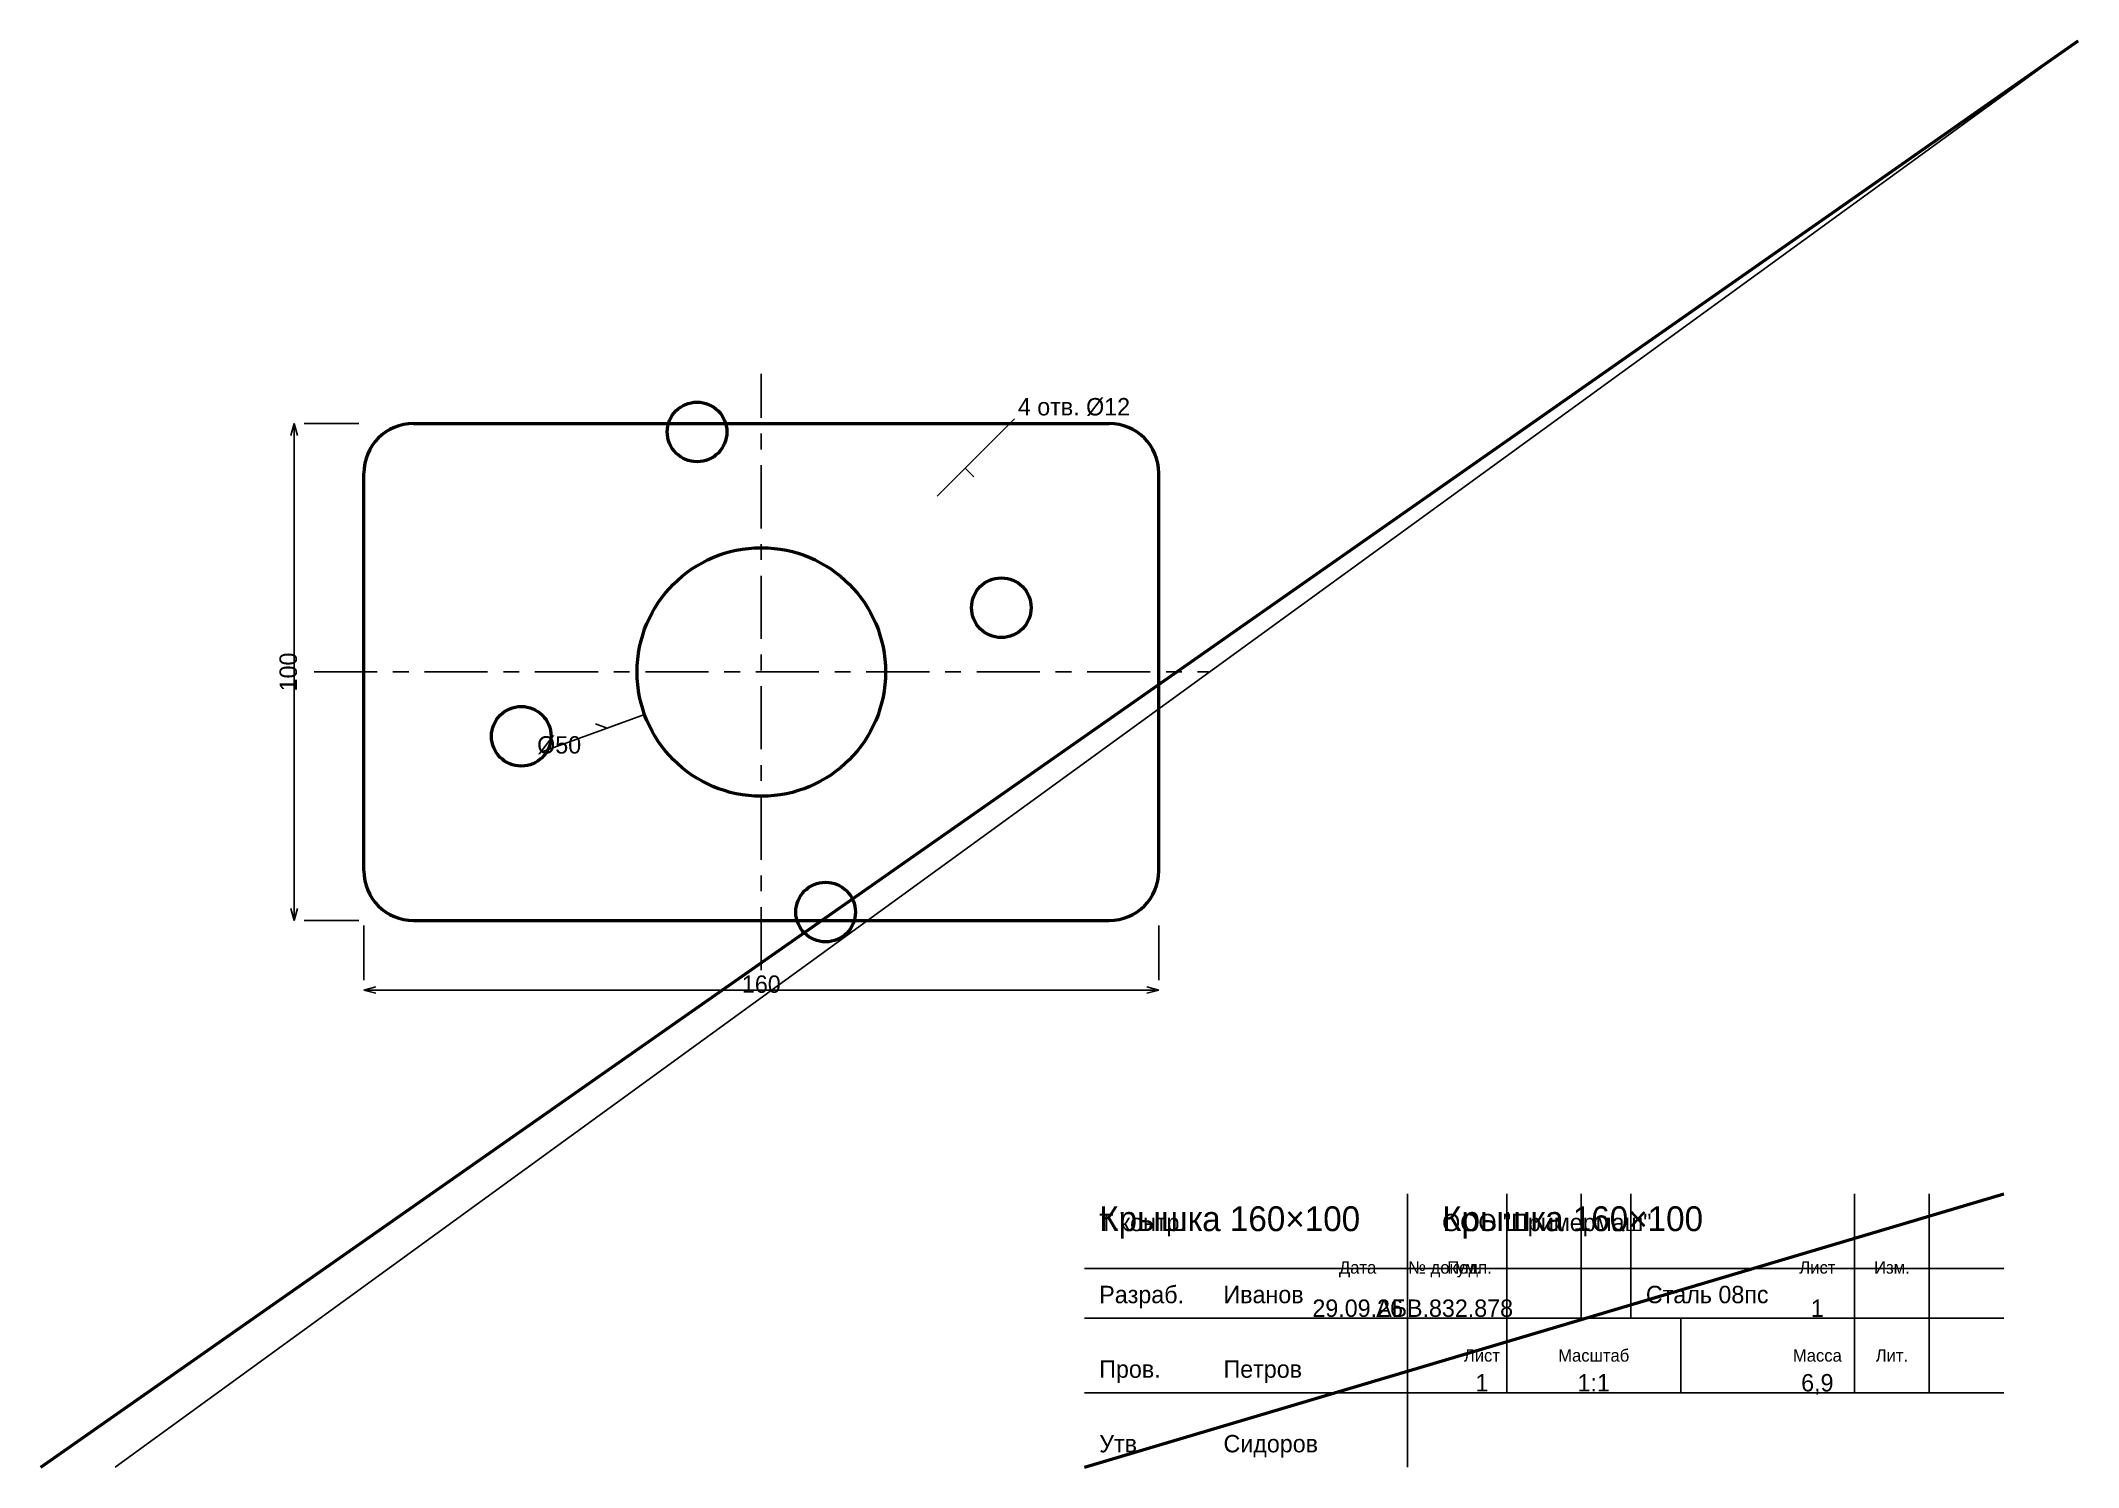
# Model space of a CAD drawing. Header units: millimetres. Extents: x 5 to 415, y 5 to 292.
import ezdxf
from ezdxf.enums import TextEntityAlignment as Align

# ---------------------------------------------------------------- set-up
doc = ezdxf.new("R2010")
doc.units = ezdxf.units.MM
doc.linetypes.add('CENTER', pattern=[22.225, 12.7, -3.175, 3.175, -3.175])
for name, color, linetype, lineweight in [('AXIS', 7, 'CENTER', 25), ('DIMS', 7, 'CONTINUOUS', 25), ('MAIN', 7, 'CONTINUOUS', 50), ('TEXT', 7, 'CONTINUOUS', 25), ('THIN', 7, 'CONTINUOUS', 25)]:
    doc.layers.add(name, color=color, linetype=linetype, lineweight=lineweight)

msp = doc.modelspace()

# ---------------------------------------------------------------- linework, layer by layer
at = {"layer": 'AXIS', "linetype": 'CENTER', "lineweight": 25}
for p, q in [((150, 105), (150, 225)), ((60, 165), (240, 165))]:
    msp.add_line(p, q, dxfattribs=at)
at = {"layer": 'DIMS', "linetype": 'CONTINUOUS', "lineweight": 25}
for p, q in [((56, 215), (55.353, 212.585)), ((56, 115), (56, 215)), ((56, 215), (56.647, 212.585)), ((69, 215), (58, 215)), ((191.012, 206.012), (200.912, 215.912)), ((185.355, 200.355), (191.012, 206.012)), ((191.012, 206.012), (189.244, 204.244)), ((191.012, 206.012), (192.78, 204.244)), ((126.508, 156.449), (118.99, 153.713)), ((118.99, 153.713), (105.834, 148.925)), ((118.99, 153.713), (116.641, 154.568)), ((118.99, 153.713), (121.339, 154.568)), ((56, 115), (55.353, 117.415)), ((56, 115), (56.647, 117.415)), ((69, 115), (58, 115)), ((70, 114), (70, 103)), ((230, 114), (230, 103)), ((70, 101), (72.415, 101.647)), ((70, 101), (230, 101)), ((70, 101), (72.415, 100.353)), ((230, 101), (227.585, 101.647)), ((230, 101), (227.585, 100.353))]:
    msp.add_line(p, q, dxfattribs=at)
at = {"layer": 'MAIN', "linetype": 'CONTINUOUS', "lineweight": 50}
for p, q in [((5, 5), (415, 292)), ((80, 215), (220, 215)), ((70, 125), (70, 205)), ((230, 125), (230, 205)), ((80, 115), (220, 115)), ((215, 5), (400, 60))]:
    msp.add_line(p, q, dxfattribs=at)
for centre, radius in [((137.059, 213.296), 6), ((150, 165), 25), ((198.296, 177.941), 6), ((101.704, 152.059), 6), ((162.941, 116.704), 6)]:
    msp.add_circle(centre, radius, dxfattribs=at)
for centre, start, end in [((80, 205), 90, 180), ((220, 205), 0, 90), ((80, 125), 180, 270), ((220, 125), 270, 360)]:
    msp.add_arc(centre, 10, start, end, dxfattribs=at)
at = {"layer": 'THIN', "linetype": 'CONTINUOUS', "lineweight": 25}
for p, q in [((20, 5), (415, 292)), ((280, 5), (280, 60)), ((300, 35), (300, 60)), ((315, 35), (315, 60)), ((325, 35), (325, 60)), ((370, 35), (370, 60)), ((385, 35), (385, 60)), ((215, 45), (400, 45)), ((215, 35), (400, 35)), ((300, 20), (300, 35)), ((335, 20), (335, 35)), ((370, 20), (370, 35)), ((385, 20), (385, 35)), ((215, 20), (400, 20))]:
    msp.add_line(p, q, dxfattribs=at)

# ---------------------------------------------------------------- texts
at = {"layer": 'DIMS', "linetype": 'CONTINUOUS', "lineweight": 25}
for s, p in [('4 отв. %%c12', (201.619, 216.619)), ('%%c50', (104.895, 148.583))]:
    msp.add_text(s, height=3.5, dxfattribs=at).set_placement(p)
msp.add_text('100', height=3.5, rotation=90, dxfattribs=at).set_placement((54.8, 165), align=Align.MIDDLE_CENTER)
msp.add_text('160', height=3.5, dxfattribs=at).set_placement((150, 102.2), align=Align.MIDDLE_CENTER)
at = {"layer": 'TEXT', "linetype": 'CONTINUOUS', "lineweight": 25}
for s, height, p in [('Крышка 160×100', 5, (218, 52.5)), ('Крышка 160×100', 5, (287, 52.5)), ('Т.контр.', 3.5, (218, 52.5)), ('ООО "Примермаш"', 3.5, (287, 52.5)), ('Разраб.', 3.5, (218, 38)), ('Иванов', 3.5, (243, 38)), ('Сталь 08пс', 3.5, (328, 38)), ('Пров.', 3.5, (218, 23)), ('Петров', 3.5, (243, 23)), ('Утв.', 3.5, (218, 8)), ('Сидоров', 3.5, (243, 8))]:
    msp.add_text(s, height=height, dxfattribs=at).set_placement(p)
for s, height, p in [('Дата', 2.5, (270, 45.2)), ('№ докум.', 2.5, (287.5, 45.2)), ('Подп.', 2.5, (292.5, 45.2)), ('Лист', 2.5, (362.5, 45.2)), ('Изм.', 2.5, (377.5, 45.2)), ('29.09.26', 3.5, (270, 37)), ('АБВ.832.878', 3.5, (287.5, 37)), ('1', 3.5, (362.5, 37)), ('Лист', 2.5, (295, 27.5)), ('Масштаб', 2.5, (317.5, 27.5)), ('Масса', 2.5, (362.5, 27.5)), ('Лит.', 2.5, (377.5, 27.5)), ('1', 3.5, (295, 22)), ('1:1', 3.5, (317.5, 22)), ('6,9', 3.5, (362.5, 22))]:
    msp.add_text(s, height=height, dxfattribs=at).set_placement(p, align=Align.MIDDLE_CENTER)

doc.saveas('drawing.dxf')
